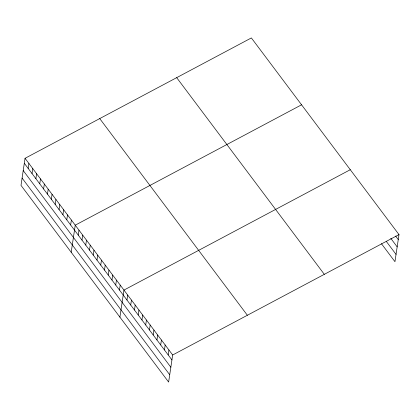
<?xml version="1.0" encoding="UTF-8"?>
<svg xmlns="http://www.w3.org/2000/svg" width="420" height="420" viewBox="0 0 420 420"><rect width="100%" height="100%" fill="white"/><g stroke="black" fill="none" stroke-linecap="round" stroke-linejoin="round"><path stroke-width="0.63" d="M25.048 158.309L21 185.388L168.63 382.069L172.672 354.989L25.048 158.309L251.37 37.931L399 234.612L394.952 261.692L381.46 243.716M28.166 168.399L28.907 163.453M32.03 173.544L32.771 168.599M35.889 178.689L36.629 173.738M39.753 183.834L40.493 178.883M43.612 188.979L44.352 184.028M47.476 194.119L48.211 189.173M51.335 199.264L52.075 194.318M55.193 204.409L55.934 199.458M59.057 209.554L59.798 204.603M62.916 214.699L63.656 209.748M66.78 219.839L67.52 214.893M70.639 224.984L71.379 220.038M71.195 252.257L75.243 225.178L301.565 104.806M78.246 235.121L78.986 230.171M81.995 240.114L82.735 235.163M85.743 245.107L86.483 240.156M89.492 250.1L90.232 245.149M93.24 255.092L93.98 250.142M96.983 260.085L97.724 255.134M100.732 265.078L101.472 260.127M104.48 270.07L105.221 265.12M108.229 275.063L108.969 270.113M111.977 280.056L112.718 275.105M115.721 285.049L116.461 280.098M119.469 290.042L120.209 285.091M119.91 317.163L123.958 290.084L350.285 169.706M126.966 300.027L127.706 295.076M130.714 305.02L131.455 300.069M134.463 310.012L135.198 305.062M138.206 315.005L138.947 310.055M141.955 319.998L142.695 315.047M145.703 324.991L146.444 320.04M149.452 329.978L150.192 325.033M153.2 334.971L153.935 330.026M156.944 339.964L157.684 335.018M160.692 344.957L161.432 340.011M164.441 349.949L165.181 345.004M168.189 354.942L168.929 349.997M172.672 354.989L399 234.612M395.635 236.066L398.26 239.563M390.8 238.376L397.168 246.866M386.3 241.406L396.044 254.389M176.684 77.658L324.314 274.339M99.734 118.587L247.364 315.262M24.308 163.259L171.938 359.935M23.215 170.562L170.846 367.238M22.092 178.085L169.717 374.766"/></g></svg>
